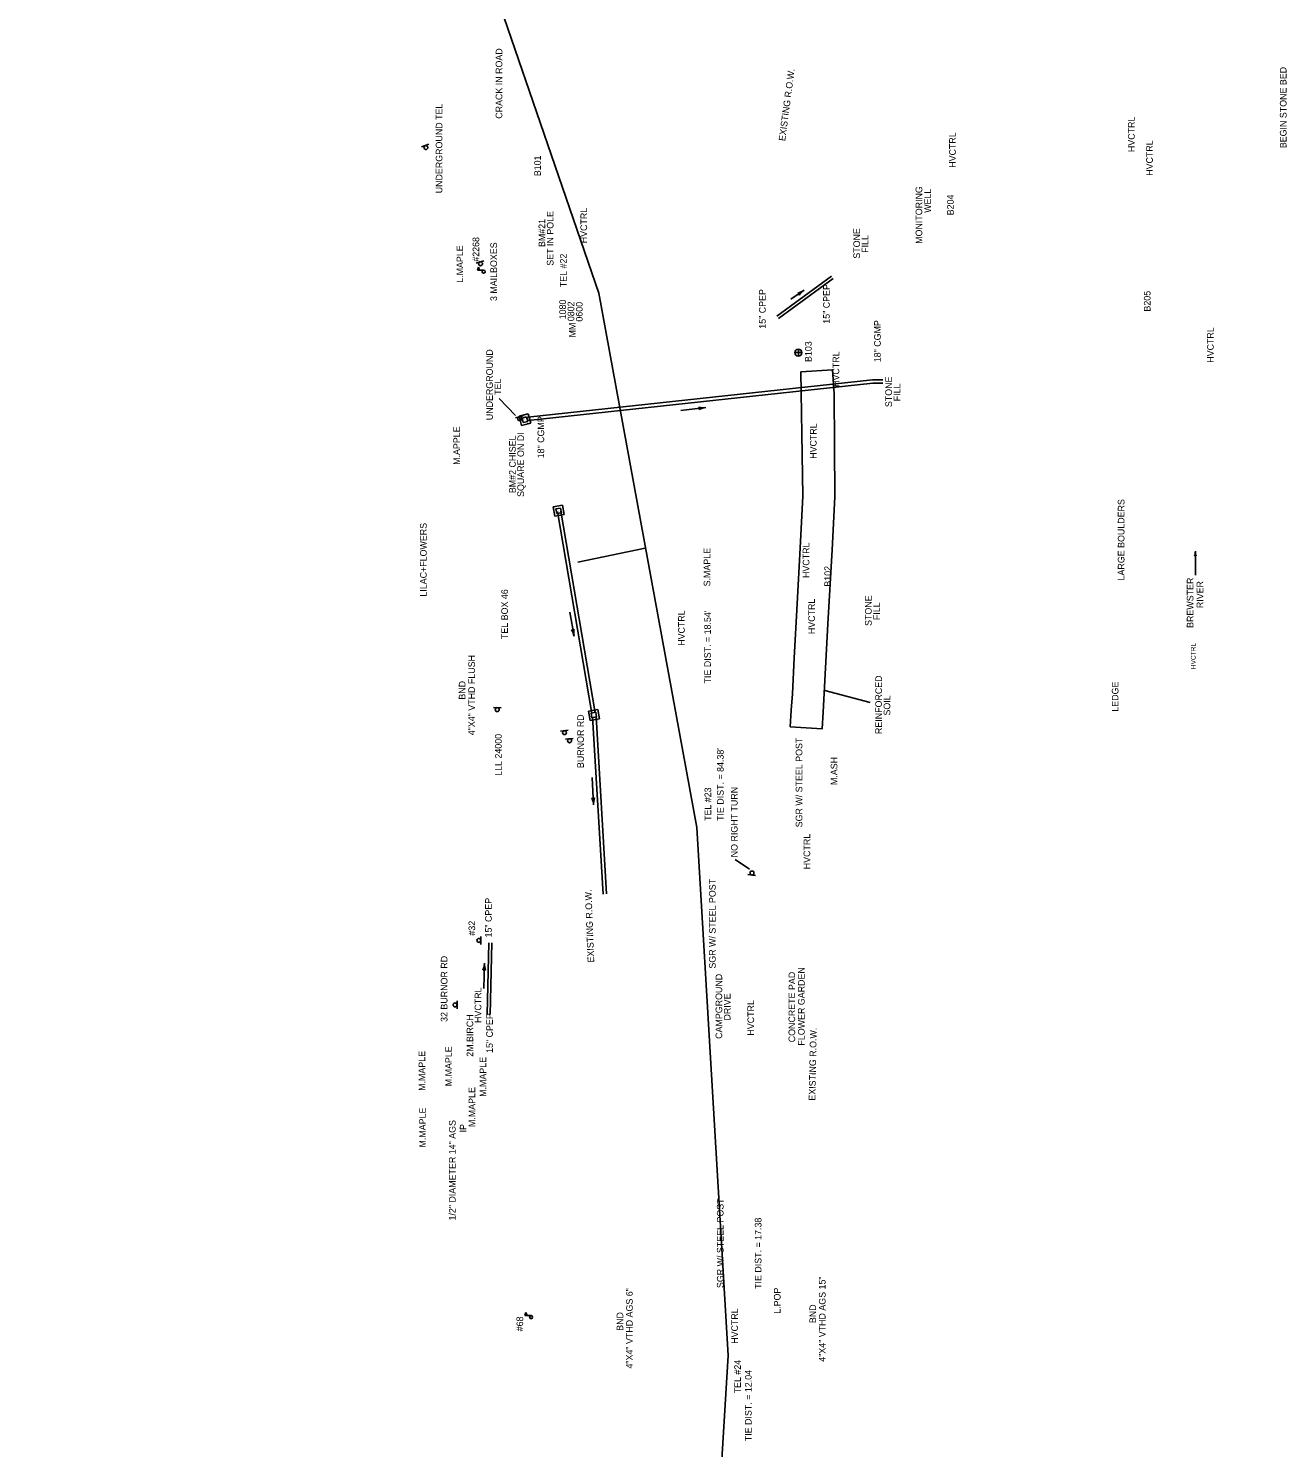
# Model space of a CAD drawing. Extents: x 1558618 to 1559388, y 768985 to 770625.
# Drawn here: x 1558800 to 1559331, y 769391 to 769991 of the extents above; entities that cross this region are included whole.
import ezdxf

# ---------------------------------------------------------------- set-up
doc = ezdxf.new("R2010")
doc.units = 0
for name, color, linetype in [('C_A', 7, 'Continuous'), ('C_C', 7, 'Continuous'), ('D_C', 7, 'Continuous'), ('DCP', 7, 'Continuous'), ('Default', 7, 'Continuous'), ('DS', 7, 'Continuous'), ('GA_P', 7, 'Continuous'), ('L_A', 7, 'Continuous'), ('L_C', 7, 'Continuous'), ('LANNOT_C', 7, 'Continuous'), ('Level 16', 7, 'Continuous'), ('Level 24', 7, 'Continuous'), ('Level 3', 7, 'Continuous'), ('LMB', 7, 'Continuous'), ('M_A', 7, 'Continuous'), ('M_C', 7, 'Continuous'), ('MRS_C', 7, 'Continuous'), ('P_C', 7, 'Continuous'), ('R_C', 7, 'Continuous'), ('S_A', 7, 'Continuous'), ('S_C', 7, 'Continuous'), ('SSGN', 7, 'Continuous'), ('U_A', 7, 'Continuous'), ('U_C', 7, 'Continuous'), ('UTO', 7, 'Continuous')]:
    doc.layers.add(name, color=color, linetype=linetype)

# ---------------------------------------------------------------- blocks, each defined once
blk = doc.blocks.new('DIMARO')
at = {"layer": 'Default'}
for p, q in [((-1.03, 0.19), (-0.95, 0)), ((-1.03, -0.19), (-0.95, 0)), ((-0.93, 0.11), (-0.77, 0.04)), ((-0.93, -0.11), (-0.77, -0.04))]:
    blk.add_line(p, q, dxfattribs=at)
for centre, start, end in [((0, 2.86), 248.8091, 269.9962), ((0, -2.86), 90.0038, 111.1909)]:
    blk.add_arc(centre, 2.86, start, end, dxfattribs=at)
blk = doc.blocks.new('EXDI')
at = {"layer": 'Level 16'}
for p, q in [((-2.01, 2), (1.99, 2)), ((-2.01, -2), (-2.01, 2)), ((-1.01, -1), (-1.01, 1)), ((-1.01, 1), (0.99, 1)), ((0, 0), (0, 0)), ((0, 0), (0, 0)), ((0.99, 1), (0.99, -1)), ((1.99, 2), (1.99, -2)), ((1.99, -2), (-2.01, -2)), ((0.99, -1), (-1.01, -1))]:
    blk.add_line(p, q, dxfattribs=at)

msp = doc.modelspace()

# ---------------------------------------------------------------- linework, layer by layer
at = {"layer": 'DCP'}
for p, q in [((1559139.06, 769886.01), (1559115.94, 769869.11)), ((1559139.8, 769885.01), (1559116.68, 769868.1)), ((1559121.87, 769876.2), (1559127.49, 769880.04)), ((1559075.44, 769829.32), (1559086.02, 769830.48)), ((1559037.86, 769701.39), (1559023.37, 769786.58)), ((1559039.35, 769701.62), (1559024.85, 769786.81)), ((1559028.62, 769744.1), (1559030.36, 769733.92)), ((1559042.61, 769625.06), (1559038.22, 769699.93)), ((1559044.1, 769625.14), (1559039.72, 769700.01)), ((1559038.04, 769674.31), (1559038.62, 769662.77)), ((1558992.23, 769585.21), (1558992.56, 769595.87))]:
    msp.add_line(p, q, dxfattribs=at)
for points in [[(1559160.67, 769842.27), (1559156.4, 769842.26), (1559010.88, 769826.47)], [(1559160.68, 769840.77), (1559156.49, 769840.76), (1559011.04, 769824.98)], [(1558993.74, 769574.3), (1558994.45, 769604.53)], [(1558994.99, 769574.27), (1558995.7, 769604.5)]]:
    msp.add_lwpolyline(points, dxfattribs=at)
at = {"layer": 'DS'}
for p, q in [((1559007.21, 769826.8), (1559011.07, 769827.83)), ((1559008.25, 769822.93), (1559007.22, 769826.8)), ((1559008.44, 769826.09), (1559010.37, 769826.61)), ((1559010.37, 769826.61), (1559010.89, 769824.68)), ((1559011.07, 769827.83), (1559012.11, 769823.97)), ((1559012.11, 769823.97), (1559008.25, 769822.93)), ((1559008.96, 769824.16), (1559008.44, 769826.09)), ((1559010.89, 769824.68), (1559008.96, 769824.16)), ((1559009.65, 769825.35), (1559009.65, 769825.35)), ((1559009.66, 769825.39), (1559009.66, 769825.39)), ((1559010.66, 769823.58), (1559011.15, 769823.71))]:
    msp.add_line(p, q, dxfattribs=at)
at = {"layer": 'GA_P'}
for p, q in [((1559125.06, 769853.68), (1559123.56, 769853.68)), ((1559125.06, 769853.68), (1559125.06, 769855.18)), ((1559126.56, 769853.68), (1559125.06, 769853.68)), ((1559125.06, 769852.18), (1559125.06, 769853.68))]:
    msp.add_line(p, q, dxfattribs=at)
for start, end in [(90, 180), (180, 270), (0, 90), (270, 0)]:
    msp.add_arc((1559125.06, 769853.68), 1.5, start, end, dxfattribs=at)
at = {"layer": 'L_C'}
msp.add_line((1559155.33, 769705.94), (1559136.22, 769711.12), dxfattribs=at)
at = {"layer": 'LANNOT_C'}
msp.add_line((1559031.93, 769765.25), (1559060.46, 769771.08), dxfattribs=at)
msp.add_lwpolyline([(1559292.73, 769759.81), (1559292.65, 769769.81)], dxfattribs=at)
at = {"layer": 'Level 24'}
msp.add_lwpolyline([(1559126.05, 769845.64), (1559139.52, 769846.49), (1559140.17, 769836.32), (1559140.32, 769814.58), (1559140.48, 769792.85), (1559139.35, 769770.5), (1559137.56, 769739.23), (1559135.55, 769701.86), (1559135.09, 769694.85), (1559121.62, 769695.74), (1559122.08, 769702.7), (1559122.53, 769709.66), (1559123.3, 769724.81), (1559124.08, 769739.96), (1559124.98, 769755.59), (1559125.87, 769771.23), (1559126.42, 769782.18), (1559126.98, 769793.14), (1559126.51, 769819.39)], close=True, dxfattribs=at)
at = {"layer": 'LMB'}
for p, q in [((1558992.21, 769888.51), (1558989.61, 769888.51)), ((1558989.62, 769888.5), (1558990, 769889.8)), ((1558990.52, 769888.51), (1558990.01, 769889.79)), ((1558992.22, 769887.85), (1558992.22, 769887.85)), ((1559012.24, 769447.13), (1559009.64, 769447.13)), ((1559009.65, 769447.13), (1559010.03, 769448.42)), ((1559010.55, 769447.13), (1559010.04, 769448.42)), ((1559012.25, 769446.48), (1559012.25, 769446.48))]:
    msp.add_line(p, q, dxfattribs=at)
for centre in [(1558992.22, 769887.85), (1559012.25, 769446.48)]:
    msp.add_circle(centre, 0.656, dxfattribs=at)
at = {"layer": 'S_C'}
for p, q in [((1558998.77, 769834.32), (1559005.62, 769827.15)), ((1559104.37, 769635.6), (1559098.42, 769639.66))]:
    msp.add_line(p, q, dxfattribs=at)
at = {"layer": 'SSGN'}
for p, q in [((1558966, 769940.51), (1558969.14, 769941.64)), ((1558967.83, 769940.28), (1558967.83, 769940.28)), ((1558989.08, 769891.49), (1558992.26, 769892.49)), ((1558990.9, 769891.19), (1558990.9, 769891.19)), ((1559005.63, 769826.21), (1559008.86, 769827.03)), ((1559007.43, 769825.81), (1559007.43, 769825.81)), ((1558996.33, 769703.89), (1558999.66, 769703.74)), ((1558997.93, 769702.98), (1558997.93, 769702.98)), ((1559024.6, 769693.89), (1559027.91, 769694.29)), ((1559026.34, 769693.26), (1559026.34, 769693.26)), ((1559026.76, 769690.5), (1559030.07, 769690.85)), ((1559028.48, 769689.85), (1559028.48, 769689.85)), ((1559106.98, 769632.89), (1559103.69, 769633.42)), ((1559105.49, 769633.98), (1559105.49, 769633.98)), ((1558990.18, 769605.54), (1558990.18, 769605.54)), ((1558991.01, 769607.18), (1558991.01, 769603.85)), ((1558980.16, 769578.34), (1558980.16, 769578.34)), ((1558981, 769579.99), (1558981, 769576.66))]:
    msp.add_line(p, q, dxfattribs=at)
for centre in [(1558967.83, 769940.28), (1558990.9, 769891.19), (1559007.43, 769825.81), (1558997.93, 769702.98), (1559026.34, 769693.26), (1559028.48, 769689.85), (1559105.49, 769633.98), (1558990.18, 769605.54), (1558980.16, 769578.34)]:
    msp.add_circle(centre, 0.833, dxfattribs=at)
at = {"layer": 'UTO'}
msp.add_lwpolyline([(1559145.49, 768984.71), (1559081.99, 769208.25), (1559095.47, 769430.28), (1559082.27, 769653.23), (1559040.89, 769878.76), (1558977.7, 770062.71), (1558800.04, 770274.91)], dxfattribs=at)

# ---------------------------------------------------------------- block references
at = {"layer": 'DCP'}
for p, xscale, yscale, rotation in [((1559127.49, 769880.04), 2.8, 2.7999999999999994, 34.307890562016006), ((1559086.02, 769830.48), 2.799999999999999, 2.8, 6.245370545772119), ((1559030.36, 769733.92), 2.7999999999999994, 2.8, -80.2695057124313), ((1559038.62, 769662.77), 2.8, 2.8000000000000003, -87.1148172091735), ((1558992.56, 769595.87), 2.8, 2.8000000000000003, 88.24893059044597)]:
    msp.add_blockref('DIMARO', p, dxfattribs=dict(at, xscale=xscale, yscale=yscale, rotation=rotation))
at = {"layer": 'DS', "rotation": -170.37567370511383}
for p in [(1559023.88, 769786.93), (1559038.74, 769700.72)]:
    msp.add_blockref('EXDI', p, dxfattribs=at)
at = {"layer": 'LANNOT_C', "xscale": 2, "yscale": 1.999999999999999, "rotation": 90.43400923569233}
msp.add_blockref('DIMARO', (1559292.65, 769769.81), dxfattribs=at)
msp.add_blockref('DIMARO', (1559292.65, 769769.81), dxfattribs=at)

# ---------------------------------------------------------------- texts
at = {"layer": 'C_A'}
for height, p in [(2.8, (1559267.05, 769938.35)), (2.8, (1559191.52, 769931.74)), (2.8, (1559274.69, 769928.35)), (2.8, (1559035.88, 769899.86)), (2.8, (1559300.39, 769849.43)), (2.8, (1559142.32, 769839.21)), (2.8, (1559132.76, 769808.86)), (2.8, (1559129.72, 769758.55)), (2.8, (1559132.04, 769734.85)), (2.8, (1559077.12, 769729.92)), (2, (1559292.76, 769720.07)), (2.8, (1559130.05, 769635.59)), (2.8, (1558991.22, 769570.7)), (2.8, (1559106.37, 769565.36)), (2.8, (1559099.56, 769435.25))]:
    msp.add_text('HVCTRL', height=height, rotation=90, dxfattribs=at).set_placement(p)
at = {"layer": 'C_C'}
for s, p in [('SET IN POLE', (1559021.7, 769890.38)), ('BM#21 ', (1559018.2, 769898.27)), ('BM#2 CHISEL ', (1559005.76, 769794.36)), ('SQUARE ON DI', (1559009.26, 769792.78)), ("TIE DIST. = 18.54'", (1559088.12, 769714.04)), ("TIE DIST. = 84.38'", (1559093.54, 769655.98)), ('TIE DIST. = 17.38', (1559109.49, 769458.42)), ('TIE DIST. = 12.04', (1559105.32, 769394.13))]:
    msp.add_text(s, height=2.8, rotation=90, dxfattribs=at).set_placement(p)
at = {"layer": 'D_C'}
for s, p in [('15" CPEP', (1559111.28, 769863.77)), ('15" CPEP', (1559138.32, 769865.89)), ('18" CGMP', (1559159.85, 769849.63)), ('18" CGMP', (1559017.76, 769809.06)), ('15" CPEP', (1558995.64, 769606.79)), ('15" CPEP', (1558996.1, 769558.04))]:
    msp.add_text(s, height=2.8, rotation=90, dxfattribs=at).set_placement(p)
at = {"layer": 'L_A'}
msp.add_text('CONCRETE PAD', height=2.8, rotation=90, dxfattribs=at).set_placement((1559123.71, 769562.54))
at = {"layer": 'L_C'}
for s, p in [('B101', (1559016.36, 769928.18)), ('B204', (1559190.65, 769911.66)), ('L.MAPLE', (1558983.56, 769883.18)), ('3 MAILBOXES', (1558997.86, 769875.48)), ('B205', (1559273.72, 769871.03)), ('B103', (1559130.66, 769849.73)), ('M.APPLE', (1558982.22, 769806.31)), ('LILAC+FLOWERS', (1558968.17, 769750.69)), ('S.MAPLE', (1559087.9, 769755.01)), ('B102', (1559138.86, 769754.88)), ('REINFORCED', (1559160.34, 769692.66)), ('SOIL', (1559163.85, 769700.48)), ('M.ASH', (1559141.54, 769671.13)), ('FLOWER GARDEN', (1559127.71, 769561.15)), ('2M.BIRCH', (1558987.81, 769556.43)), ('M.MAPLE', (1558967.55, 769542.04)), ('M.MAPLE', (1558978.78, 769543.98)), ('M.MAPLE', (1558993.29, 769539.5)), ('M.MAPLE', (1558988.64, 769526.76)), ('M.MAPLE', (1558967.8, 769518.1)), ('L.POP', (1559117.53, 769447.92))]:
    msp.add_text(s, height=2.8, rotation=90, dxfattribs=at).set_placement(p)
at = {"layer": 'LANNOT_C'}
for s, p in [('LARGE BOULDERS', (1559262.72, 769757.52)), ('BREWSTER', (1559291.83, 769737.48)), ('RIVER', (1559295.98, 769745.81)), ('LEDGE', (1559260.19, 769702.11))]:
    msp.add_text(s, height=2.8, rotation=90, dxfattribs=at).set_placement(p)
at = {"layer": 'Level 3'}
for s, p in [('STONE', (1559151.09, 769893.35)), ('FILL', (1559154.59, 769895.82)), ('STONE', (1559164.58, 769830.7)), ('FILL', (1559168.08, 769833.17)), ('STONE', (1559155.99, 769738.31)), ('FILL', (1559159.5, 769740.78))]:
    msp.add_text(s, height=2.8, rotation=90, dxfattribs=at).set_placement(p)
at = {"layer": 'M_A'}
for s, p in [('BND', (1558984.53, 769707.18)), ('IP', (1558984.96, 769524.47)), ('BND', (1559132.54, 769443.98)), ('BND', (1559051.14, 769440.73))]:
    msp.add_text(s, height=2.8, rotation=90, dxfattribs=at).set_placement(p)
at = {"layer": 'M_C'}
for s, p in [('4"X4" VTHD FLUSH', (1558988.53, 769692.17)), ('1/2" DIAMETER 14" AGS', (1558980.38, 769487.3)), ('4"X4" VTHD AGS 15"', (1559136.54, 769427.64)), ('4"X4" VTHD AGS 6"', (1559055.14, 769424.79))]:
    msp.add_text(s, height=2.8, rotation=90, dxfattribs=at).set_placement(p)
at = {"layer": 'MRS_C'}
for rotation, p in [(82.46132, (1559119.5, 769942.89)), (92.1941, (1559038.91, 769596.29)), (88.93355, (1559132.23, 769537.88))]:
    msp.add_text('EXISTING R.O.W.', height=2.8, rotation=rotation, dxfattribs=at).set_placement(p)
at = {"layer": 'P_C'}
msp.add_text('CRACK IN ROAD', height=2.8, rotation=90, dxfattribs=at).set_placement((1559000.09, 769952.43))
at = {"layer": 'R_C'}
for s, p in [('BEGIN STONE BED', (1559331.13, 769939.99)), ('SGR W/ STEEL POST', (1559126.74, 769653.28)), ('SGR W/ STEEL POST', (1559090.15, 769593.64)), ('SGR W/ STEEL POST', (1559093.48, 769458.77))]:
    msp.add_text(s, height=2.8, rotation=90, dxfattribs=at).set_placement(p)
at = {"layer": 'S_A'}
msp.add_text('MM', height=2.8, rotation=90, dxfattribs=at).set_placement((1559031.04, 769860.1))
at = {"layer": 'S_C'}
for s, p in [('UNDERGROUND TEL', (1558974.8, 769920.95)), ('#2268', (1558990.34, 769892.07)), ('1080', (1559026.96, 769867.75)), ('0802', (1559030.46, 769866.96)), ('0600', (1559033.97, 769866.78)), ('UNDERGROUND', (1558996.1, 769825.16)), ('TEL', (1558999.61, 769835.87)), ('BURNOR RD', (1559034.51, 769678.3)), ('LLL 24000', (1558999.82, 769675.03)), ('NO RIGHT TURN', (1559099.4, 769640.63)), ('#32', (1558988.63, 769607.59)), ('32 BURNOR RD', (1558976.94, 769571.14)), ('CAMPGROUND', (1559092.91, 769563.98)), ('DRIVE', (1559096.42, 769571.71)), ('#68', (1559008.89, 769440.51))]:
    msp.add_text(s, height=2.8, rotation=90, dxfattribs=at).set_placement(p)
at = {"layer": 'U_A'}
for s, p in [('WELL', (1559181.04, 769912.73)), ('TEL #22', (1559027.24, 769881.32)), ('TEL #23', (1559088.26, 769655.98)), ('TEL #24', (1559100.78, 769414.32))]:
    msp.add_text(s, height=2.8, rotation=90, dxfattribs=at).set_placement(p)
at = {"layer": 'U_C'}
for s, p in [('MONITORING', (1559177.34, 769899.62)), ('TEL BOX 46', (1559002.45, 769732.77))]:
    msp.add_text(s, height=2.8, rotation=90, dxfattribs=at).set_placement(p)

doc.saveas('drawing.dxf')
